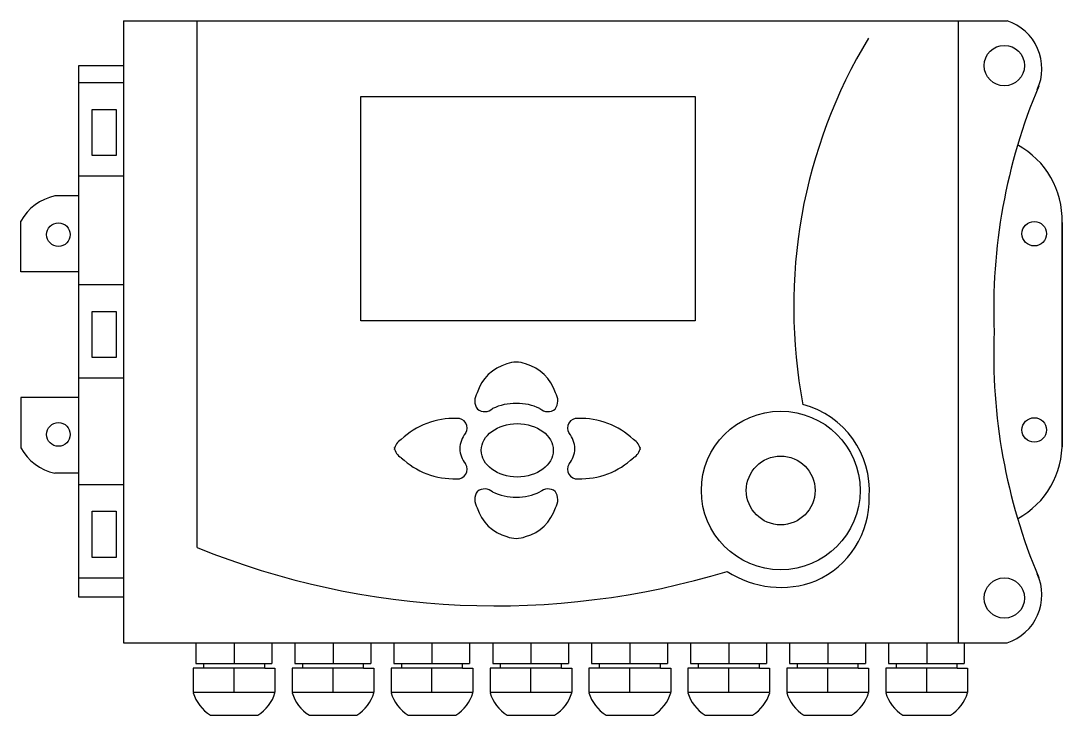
# Model space of a CAD drawing. Header units: inches. Extents: x -532 to -310, y 1150 to 1299.
import ezdxf

# ---------------------------------------------------------------- set-up
doc = ezdxf.new("R2010")
doc.units = ezdxf.units.IN
doc.header["$MEASUREMENT"] = 0

# ---------------------------------------------------------------- blocks, each defined once
blk = doc.blocks.new('PTZ')
for p, q in [((-81.77, 45.75), (-81.77, -86.91)), ((-81.77, 45.75), (106.6, 45.75)), ((-66.08, -66.59), (-66.08, 45.75)), ((96.19, 45.75), (96.19, -86.91)), ((-81.77, 36.15), (-91.34, 36.15)), ((-91.34, 36.15), (-91.34, -77.08)), ((-91.34, 32.62), (-81.77, 32.62)), ((-91.34, 12.7), (-81.77, 12.7)), ((-91.34, 8.4), (-96.41, 8.4)), ((-103.65, -7.76), (-103.65, 3.03)), ((118.35, -43.92), (118.35, 3.92)), ((118.35, 2.75), (118.35, -45.08)), ((-91.34, -7.76), (-103.65, -7.76)), ((-91.34, -10.49), (-81.77, -10.49)), ((-91.34, -30.41), (-81.77, -30.41)), ((-91.34, -34.56), (-103.65, -34.56)), ((-103.65, -34.56), (-103.65, -45.36)), ((-91.34, -50.73), (-96.41, -50.73)), ((-91.34, -53.12), (-81.77, -53.12)), ((-91.34, -73.03), (-81.77, -73.03)), ((-91.34, -77.08), (-81.77, -77.08)), ((-81.77, -86.91), (106.6, -86.91)), ((-81.77, -86.91), (106.6, -86.91)), ((-66.33, -86.91), (-66.33, -91.32)), ((-58.18, -86.91), (-58.18, -91.32)), ((-50.16, -86.91), (-50.16, -91.32)), ((-45.24, -86.91), (-45.24, -91.32)), ((-37.09, -86.91), (-37.09, -91.32)), ((-37.09, -86.91), (-37.09, -91.32)), ((-29.07, -86.91), (-29.07, -91.32)), ((-24.14, -86.91), (-24.14, -91.32)), ((-16, -86.91), (-16, -91.32)), ((-16, -86.91), (-16, -91.32)), ((-7.97, -86.91), (-7.97, -91.32)), ((-3.05, -86.91), (-3.05, -91.32)), ((5.09, -86.91), (5.09, -91.32)), ((5.09, -86.91), (5.09, -91.32)), ((13.12, -86.91), (13.12, -91.32)), ((18.04, -86.91), (18.04, -91.32)), ((26.19, -86.91), (26.19, -91.32)), ((26.19, -86.91), (26.19, -91.32)), ((34.21, -86.91), (34.21, -91.32)), ((39.13, -86.91), (39.13, -91.32)), ((47.28, -86.91), (47.28, -91.32)), ((47.28, -86.91), (47.28, -91.32)), ((55.31, -86.91), (55.31, -91.32)), ((60.23, -86.91), (60.23, -91.32)), ((68.37, -86.91), (68.37, -91.32)), ((68.37, -86.91), (68.37, -91.32)), ((76.4, -86.91), (76.4, -91.32)), ((81.32, -86.91), (81.32, -91.32)), ((89.47, -86.91), (89.47, -91.32)), ((89.47, -86.91), (89.47, -91.32)), ((97.49, -86.91), (97.49, -91.32)), ((-64.71, -92.33), (-66.9, -92.33)), ((-66.9, -92.33), (-66.9, -97.54)), ((-66.33, -91.32), (-50.16, -91.32)), ((-64.71, -91.32), (-64.71, -92.33)), ((-51.66, -92.33), (-64.71, -92.33)), ((-58.18, -97.54), (-58.18, -92.33)), ((-51.66, -92.33), (-51.66, -91.32)), ((-51.66, -92.33), (-49.47, -92.33)), ((-49.47, -92.33), (-49.47, -97.54)), ((-43.61, -92.33), (-45.81, -92.33)), ((-45.81, -92.33), (-45.81, -97.54)), ((-45.24, -91.32), (-29.07, -91.32)), ((-43.61, -91.32), (-43.61, -92.33)), ((-30.57, -92.33), (-43.61, -92.33)), ((-37.09, -97.54), (-37.09, -92.33)), ((-30.57, -92.33), (-30.57, -91.32)), ((-30.57, -92.33), (-28.38, -92.33)), ((-28.38, -92.33), (-28.38, -97.54)), ((-22.52, -92.33), (-24.71, -92.33)), ((-24.71, -92.33), (-24.71, -97.54)), ((-24.14, -91.32), (-7.97, -91.32)), ((-22.52, -91.32), (-22.52, -92.33)), ((-9.48, -92.33), (-22.52, -92.33)), ((-16, -97.54), (-16, -92.33)), ((-9.48, -92.33), (-9.48, -91.32)), ((-9.48, -92.33), (-7.28, -92.33)), ((-7.28, -92.33), (-7.28, -97.54)), ((-1.43, -92.33), (-3.62, -92.33)), ((-3.62, -92.33), (-3.62, -97.54)), ((-3.05, -91.32), (13.12, -91.32)), ((-1.43, -91.32), (-1.43, -92.33)), ((11.62, -92.33), (-1.43, -92.33)), ((5.09, -97.54), (5.09, -92.33)), ((11.62, -92.33), (11.62, -91.32)), ((11.62, -92.33), (13.81, -92.33)), ((13.81, -92.33), (13.81, -97.54)), ((19.67, -92.33), (17.47, -92.33)), ((17.47, -92.33), (17.47, -97.54)), ((18.04, -91.32), (34.21, -91.32)), ((19.67, -91.32), (19.67, -92.33)), ((32.71, -92.33), (19.67, -92.33)), ((26.19, -97.54), (26.19, -92.33)), ((32.71, -92.33), (32.71, -91.32)), ((32.71, -92.33), (34.9, -92.33)), ((34.9, -92.33), (34.9, -97.54)), ((40.76, -92.33), (38.56, -92.33)), ((38.56, -92.33), (38.56, -97.54)), ((39.13, -91.32), (55.31, -91.32)), ((40.76, -91.32), (40.76, -92.33)), ((53.8, -92.33), (40.76, -92.33)), ((47.28, -97.54), (47.28, -92.33)), ((53.8, -92.33), (53.8, -91.32)), ((53.8, -92.33), (55.99, -92.33)), ((55.99, -92.33), (55.99, -97.54)), ((61.85, -92.33), (59.66, -92.33)), ((59.66, -92.33), (59.66, -97.54)), ((60.23, -91.32), (76.4, -91.32)), ((61.85, -91.32), (61.85, -92.33)), ((74.89, -92.33), (61.85, -92.33)), ((68.37, -97.54), (68.37, -92.33)), ((74.89, -92.33), (74.89, -91.32)), ((74.89, -92.33), (77.09, -92.33)), ((77.09, -92.33), (77.09, -97.54)), ((82.94, -92.33), (80.75, -92.33)), ((80.75, -92.33), (80.75, -97.54)), ((81.32, -91.32), (97.49, -91.32)), ((82.94, -91.32), (82.94, -92.33)), ((95.99, -92.33), (82.94, -92.33)), ((89.47, -97.54), (89.47, -92.33)), ((95.99, -92.33), (95.99, -91.32)), ((95.99, -92.33), (98.18, -92.33)), ((98.18, -92.33), (98.18, -97.54)), ((-49.47, -97.54), (-66.9, -97.54)), ((-28.38, -97.54), (-45.81, -97.54)), ((-7.28, -97.54), (-24.71, -97.54)), ((13.81, -97.54), (-3.62, -97.54)), ((34.9, -97.54), (17.47, -97.54)), ((55.99, -97.54), (38.56, -97.54)), ((77.09, -97.54), (59.66, -97.54)), ((98.18, -97.54), (80.75, -97.54)), ((-63.24, -102.34), (-53.13, -102.34)), ((-42.15, -102.34), (-32.03, -102.34)), ((-21.06, -102.34), (-10.94, -102.34)), ((0.04, -102.34), (10.15, -102.34)), ((21.13, -102.34), (31.24, -102.34)), ((42.22, -102.34), (52.34, -102.34)), ((63.32, -102.34), (73.43, -102.34)), ((84.41, -102.34), (94.52, -102.34))]:
    blk.add_line(p, q)
for points in [[(-31.17, 29.6), (40.08, 29.6), (40.08, -18.26), (-31.17, -18.26)], [(-88.47, 26.87), (-83.31, 26.87), (-83.31, 17.03), (-88.47, 17.03)], [(-88.47, -16.24), (-83.31, -16.24), (-83.31, -26.09), (-88.47, -26.09)], [(-88.47, -58.86), (-83.31, -58.86), (-83.31, -68.71), (-88.47, -68.71)]]:
    blk.add_lwpolyline(points, close=True)
for centre, radius in [((106.03, 36.2), 4.31), ((-95.65, 0.15), 2.52), ((112.4, 0.35), 2.61), ((58.35, -54.41), 16.92), ((-95.65, -42.47), 2.52), ((112.4, -41.51), 2.61), ((58.35, -54.41), 7.34), ((106.03, -77.36), 4.31)]:
    blk.add_circle(centre, radius)
for centre, radius, start, end in [((103.32, 35.56), 10.71, 335.2198, 72.1389), ((171.98, -15.23), 110.87, 148.8764, 190.8593), ((226.14, -15.68), 122.38, 157.1697, 182.2963), ((100.23, 3.33), 18.12, 358.1632, 61.5888), ((-94.12, -2.25), 10.9, 102.1519, 150.9967), ((226.14, -25.48), 122.38, 177.7037, 202.8303), ((2.33, -36.19), 9.07, 104.9944, 163.3778), ((1.97, -32.34), 5.29, 67.9319, 112.0681), ((1.97, -32.34), 5.29, 67.9319, 112.0681), ((1.62, -36.19), 9.07, 16.6222, 75.0056), ((-3.79, -35.31), 3.09, 146.2521, 215.1635), ((7.74, -35.31), 3.09, 324.8365, 33.7479), ((-4.77, -35.06), 2.54, 232.7252, 311.8522), ((1.64, -46.67), 10.8, 88.2143, 115.8929), ((2.31, -46.67), 10.8, 64.1071, 91.7857), ((8.72, -35.06), 2.54, 228.1478, 307.2748), ((58.35, -54.41), 18.9, 355.8152, 75.4632), ((-11.29, -55.42), 16.37, 88.0852, 133.5466), ((-10.51, -41.07), 2.02, 325.0813, 96.7452), ((14.9, -41.07), 2.02, 83.2548, 214.9187), ((15.68, -55.42), 16.37, 46.4534, 91.9148), ((-21.12, -46.11), 2.94, 119.4654, 172.1367), ((-4.36, -45.76), 5.72, 141.7848, 177.2833), ((8.75, -45.76), 5.72, 2.7167, 38.2152), ((25.51, -46.11), 2.94, 7.8633, 60.5346), ((100.23, -44.5), 18.12, 298.4112, 1.8368), ((-94.12, -40.07), 10.9, 209.0033, 257.8481), ((-21.12, -44.86), 2.94, 187.8633, 240.5346), ((-4.36, -45.22), 5.72, 182.7167, 218.2152), ((8.75, -45.22), 5.72, 321.7848, 357.2833), ((25.51, -44.86), 2.94, 299.4654, 352.1367), ((-11.29, -35.56), 16.37, 226.4534, 271.9148), ((-10.51, -49.91), 2.02, 263.2548, 34.9187), ((14.9, -49.91), 2.02, 145.0813, 276.7452), ((15.68, -35.56), 16.37, 268.0852, 313.5466), ((-3.79, -56.38), 3.09, 144.8365, 213.7479), ((-4.77, -56.63), 2.54, 48.1478, 127.2748), ((1.64, -45.02), 10.8, 244.1071, 271.7857), ((2.31, -45.02), 10.8, 268.2143, 295.8929), ((8.72, -56.63), 2.54, 52.7252, 131.8522), ((7.74, -56.38), 3.09, 326.2521, 35.1635), ((58.31, -56.36), 18.89, 293.3868, 1.7384), ((2.33, -55.5), 9.07, 196.6222, 255.0056), ((1.62, -55.5), 9.07, 284.9944, 343.3778), ((1.97, -59.35), 5.29, 247.9319, 292.0681), ((1.97, -59.35), 5.29, 247.9319, 292.0681), ((-2.4, 90.25), 169.27, 247.9014, 286.9511), ((58.35, -54.41), 20.68, 236.5603, 291.1545), ((103.32, -76.72), 10.71, 287.8611, 24.7802), ((-58.93, -95.26), 8.29, 196.0205, 238.6758), ((-57.44, -95.26), 8.29, 301.3242, 343.9795), ((-37.84, -95.26), 8.29, 196.0205, 238.6758), ((-36.34, -95.26), 8.29, 301.3242, 343.9795), ((-16.75, -95.26), 8.29, 196.0205, 238.6758), ((-15.25, -95.26), 8.29, 301.3242, 343.9795), ((4.35, -95.26), 8.29, 196.0205, 238.6758), ((5.84, -95.26), 8.29, 301.3242, 343.9795), ((25.44, -95.26), 8.29, 196.0205, 238.6758), ((26.94, -95.26), 8.29, 301.3242, 343.9795), ((46.53, -95.26), 8.29, 196.0205, 238.6758), ((48.03, -95.26), 8.29, 301.3242, 343.9795), ((67.62, -95.26), 8.29, 196.0205, 238.6758), ((69.12, -95.26), 8.29, 301.3242, 343.9795), ((88.72, -95.26), 8.29, 196.0205, 238.6758), ((90.21, -95.26), 8.29, 301.3242, 343.9795)]:
    blk.add_arc(centre, radius, start, end)
blk.add_ellipse((2.19, -45.85), major_axis=(7.68, 0), ratio=0.741573)

msp = doc.modelspace()

# ---------------------------------------------------------------- block references
msp.add_blockref('PTZ', (-428.39, 1252.82))

doc.saveas('drawing.dxf')
